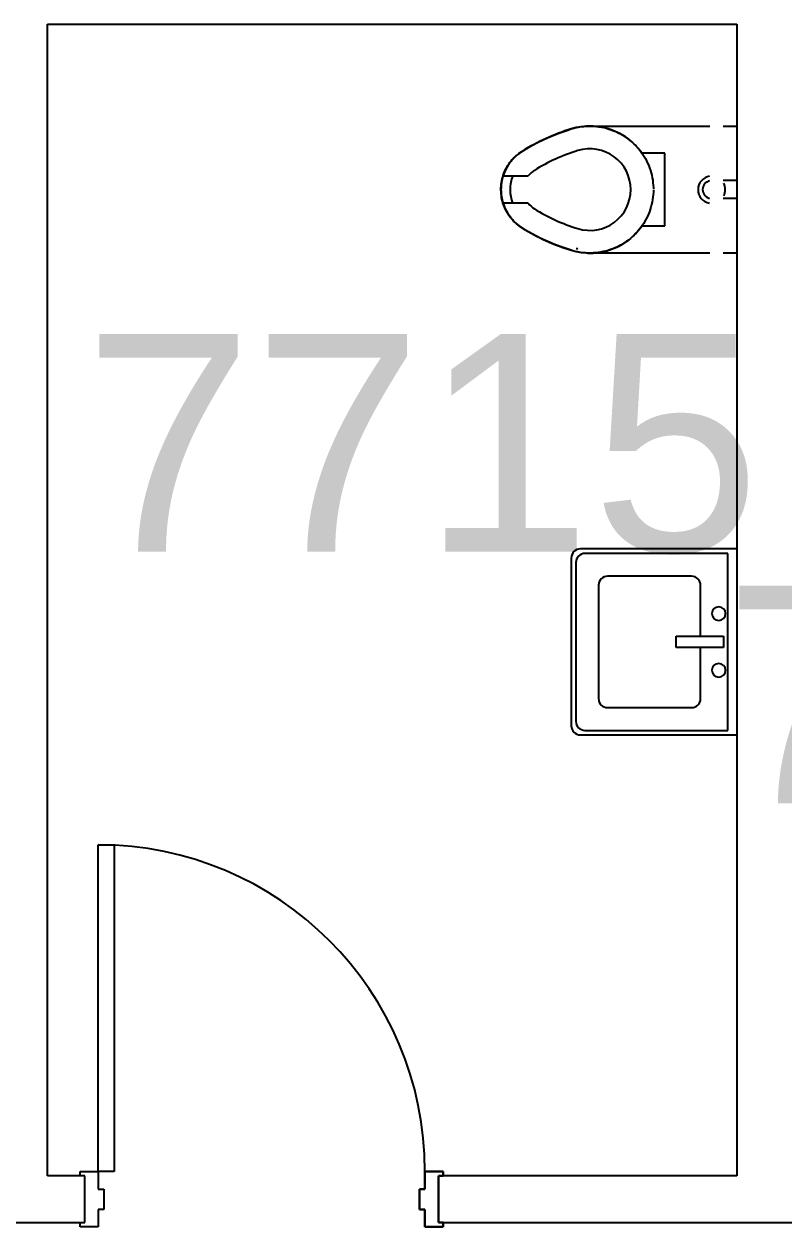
# Model space of a CAD drawing. Header units: inches. Extents: x -59 to 5673, y -29 to 4299.
# Drawn here: x 1257 to 1340.8, y 3466.6 to 3599.2 of the extents above; entities that cross this region are included whole.
import ezdxf

# ---------------------------------------------------------------- set-up
doc = ezdxf.new("R2010")
doc.units = ezdxf.units.IN
doc.header["$LTSCALE"] = 96
doc.header["$MEASUREMENT"] = 0
for name, color, linetype in [('A-ANNO-ROOM', 4, 'Continuous'), ('A-DOOR', 2, 'Continuous'), ('A-FLOR-PFIX', 2, 'Continuous'), ('A-WALL-FULL', 6, 'Continuous')]:
    doc.layers.add(name, color=color, linetype=linetype)
doc.styles.add('ARIAL', font='arial.ttf')

msp = doc.modelspace()

# ---------------------------------------------------------------- linework, layer by layer
at = {"layer": 'A-DOOR'}
for p, q in [((1265.2, 3508.7), (1266.95, 3508.7)), ((1265.2, 3472.7), (1265.2, 3508.7)), ((1266.95, 3508.7), (1266.95, 3472.7)), ((1263.2, 3472.2), (1263.2, 3472.7)), ((1263.2, 3472.7), (1265.2, 3472.7)), ((1263.2, 3472.7), (1265.2, 3472.7)), ((1263.2, 3472.2), (1263.2, 3472.7)), ((1263.7, 3472.2), (1263.2, 3472.2)), ((1263.7, 3467.08), (1263.7, 3472.2)), ((1266.95, 3472.7), (1265.2, 3472.7)), ((1265.2, 3472.7), (1265.2, 3470.76)), ((1265.2, 3472.7), (1265.2, 3470.76)), ((1301.2, 3472.7), (1301.2, 3470.76)), ((1303.2, 3472.7), (1301.2, 3472.7)), ((1301.2, 3472.7), (1303.2, 3472.7)), ((1301.2, 3470.76), (1301.2, 3472.7)), ((1302.7, 3472.2), (1303.2, 3472.2)), ((1302.7, 3467.08), (1302.7, 3472.2)), ((1302.7, 3472.2), (1302.7, 3467.08)), ((1303.2, 3472.2), (1302.7, 3472.2)), ((1303.2, 3472.2), (1303.2, 3472.7)), ((1303.2, 3472.7), (1303.2, 3472.2)), ((1265.2, 3470.76), (1265.82, 3470.76)), ((1265.2, 3470.76), (1265.82, 3470.76)), ((1265.82, 3470.76), (1265.82, 3468.51)), ((1265.82, 3470.76), (1265.82, 3468.51)), ((1300.58, 3470.76), (1300.58, 3468.51)), ((1301.2, 3470.76), (1300.58, 3470.76)), ((1300.58, 3470.76), (1301.2, 3470.76)), ((1300.58, 3468.51), (1300.58, 3470.76)), ((1265.2, 3468.51), (1265.2, 3466.58)), ((1265.82, 3468.51), (1265.2, 3468.51)), ((1265.2, 3468.51), (1265.2, 3466.58)), ((1265.82, 3468.51), (1265.2, 3468.51)), ((1300.58, 3468.51), (1301.2, 3468.51)), ((1301.2, 3468.51), (1300.58, 3468.51)), ((1301.2, 3468.51), (1301.2, 3466.58)), ((1301.2, 3466.58), (1301.2, 3468.51)), ((1263.2, 3466.58), (1263.2, 3467.08)), ((1263.2, 3467.08), (1263.7, 3467.08)), ((1263.2, 3466.58), (1263.2, 3467.08)), ((1303.2, 3467.08), (1302.7, 3467.08)), ((1302.7, 3467.08), (1303.2, 3467.08)), ((1303.2, 3466.58), (1303.2, 3467.08)), ((1303.2, 3467.08), (1303.2, 3466.58)), ((1265.2, 3466.58), (1263.2, 3466.58)), ((1265.2, 3466.58), (1263.2, 3466.58)), ((1301.2, 3466.58), (1303.2, 3466.58)), ((1303.2, 3466.58), (1301.2, 3466.58))]:
    msp.add_line(p, q, dxfattribs=at)
msp.add_arc((1265.2, 3472.7), 36, 0, 90, dxfattribs=at)
msp.add_arc((1265.2, 3472.7), 36, 0, 90, dxfattribs=at)
at = {"layer": 'A-FLOR-PFIX'}
for p, q in [((1316.07, 3587.22), (1316.94, 3587.52)), ((1316.94, 3587.52), (1317.32, 3587.64)), ((1317.32, 3587.64), (1317.59, 3587.72)), ((1317.59, 3587.72), (1317.87, 3587.79)), ((1317.87, 3587.79), (1318.14, 3587.84)), ((1318.14, 3587.84), (1318.42, 3587.89)), ((1318.42, 3587.89), (1318.7, 3587.92)), ((1318.7, 3587.92), (1318.97, 3587.94)), ((1318.97, 3587.94), (1319.25, 3587.95)), ((1319.25, 3587.95), (1319.53, 3587.95)), ((1319.38, 3587.95), (1332.58, 3587.95)), ((1319.53, 3587.95), (1319.81, 3587.94)), ((1319.81, 3587.94), (1320.09, 3587.91)), ((1320.09, 3587.91), (1320.37, 3587.88)), ((1320.37, 3587.88), (1320.65, 3587.83)), ((1320.65, 3587.83), (1320.92, 3587.78)), ((1320.92, 3587.78), (1321.19, 3587.71)), ((1321.19, 3587.71), (1321.46, 3587.63)), ((1321.46, 3587.63), (1321.73, 3587.54)), ((1321.73, 3587.54), (1321.99, 3587.44)), ((1334.08, 3587.95), (1335.58, 3587.95)), ((1313.54, 3586.11), (1314.37, 3586.51)), ((1314.37, 3586.51), (1315.21, 3586.88)), ((1315.21, 3586.88), (1316.07, 3587.22)), ((1321.99, 3587.44), (1322.25, 3587.34)), ((1322.25, 3587.34), (1322.5, 3587.22)), ((1322.5, 3587.22), (1322.75, 3587.09)), ((1322.75, 3587.09), (1322.99, 3586.95)), ((1322.99, 3586.95), (1323.23, 3586.8)), ((1323.23, 3586.8), (1323.46, 3586.64)), ((1323.46, 3586.64), (1323.68, 3586.47)), ((1323.68, 3586.47), (1323.9, 3586.29)), ((1323.9, 3586.29), (1324.11, 3586.11)), ((1311.39, 3584.8), (1311.55, 3584.93)), ((1311.55, 3584.93), (1311.71, 3585.05)), ((1311.71, 3585.05), (1311.88, 3585.16)), ((1311.88, 3585.16), (1311.94, 3585.2)), ((1311.94, 3585.2), (1312.73, 3585.67)), ((1312.73, 3585.67), (1313.54, 3586.11)), ((1324.11, 3586.11), (1324.31, 3585.91)), ((1324.31, 3585.91), (1324.51, 3585.71)), ((1324.51, 3585.71), (1324.69, 3585.5)), ((1324.69, 3585.5), (1324.87, 3585.29)), ((1324.87, 3585.29), (1325.04, 3585.06)), ((1325.04, 3585.06), (1325.2, 3584.83)), ((1327.63, 3584.95), (1325.12, 3584.95)), ((1325.2, 3584.83), (1325.35, 3584.6)), ((1327.63, 3576.95), (1327.63, 3584.95)), ((1310.24, 3583.44), (1310.34, 3583.61)), ((1310.34, 3583.61), (1310.45, 3583.77)), ((1310.45, 3583.77), (1310.57, 3583.94)), ((1310.57, 3583.94), (1310.69, 3584.1)), ((1310.69, 3584.1), (1310.82, 3584.25)), ((1310.82, 3584.25), (1310.95, 3584.4)), ((1310.95, 3584.4), (1311.09, 3584.54)), ((1311.09, 3584.54), (1311.24, 3584.67)), ((1311.24, 3584.67), (1311.39, 3584.8)), ((1325.35, 3584.6), (1325.49, 3584.36)), ((1325.49, 3584.36), (1325.62, 3584.11)), ((1325.62, 3584.11), (1325.74, 3583.86)), ((1325.74, 3583.86), (1325.86, 3583.6)), ((1325.86, 3583.6), (1325.96, 3583.34)), ((1309.72, 3582.14), (1309.77, 3582.33)), ((1309.77, 3582.33), (1309.83, 3582.52)), ((1309.81, 3582.45), (1312.58, 3582.45)), ((1309.83, 3582.52), (1309.9, 3582.71)), ((1309.9, 3582.71), (1309.97, 3582.9)), ((1309.97, 3582.9), (1310.05, 3583.08)), ((1310.05, 3583.08), (1310.14, 3583.26)), ((1310.14, 3583.26), (1310.24, 3583.44)), ((1325.96, 3583.34), (1326.05, 3583.07)), ((1326.05, 3583.07), (1326.13, 3582.81)), ((1326.13, 3582.81), (1326.19, 3582.53)), ((1326.19, 3582.53), (1326.25, 3582.26)), ((1326.25, 3582.26), (1326.3, 3581.98)), ((1309.58, 3581.15), (1309.59, 3581.35)), ((1309.58, 3580.95), (1309.58, 3581.15)), ((1309.58, 3580.87), (1309.58, 3580.95)), ((1309.59, 3580.67), (1309.58, 3580.87)), ((1309.59, 3581.35), (1309.61, 3581.55)), ((1309.61, 3581.55), (1309.64, 3581.75)), ((1309.64, 3581.75), (1309.68, 3581.94)), ((1309.68, 3581.94), (1309.72, 3582.14)), ((1326.3, 3581.98), (1326.33, 3581.71)), ((1326.33, 3581.71), (1326.36, 3581.43)), ((1326.36, 3581.43), (1326.37, 3581.15)), ((1326.37, 3581.15), (1326.37, 3581.01)), ((1326.37, 3580.87), (1326.37, 3580.67)), ((1335.58, 3581.95), (1334.07, 3581.95)), ((1309.6, 3580.47), (1309.59, 3580.67)), ((1309.62, 3580.27), (1309.6, 3580.47)), ((1309.65, 3580.08), (1309.62, 3580.27)), ((1309.69, 3579.88), (1309.65, 3580.08)), ((1309.74, 3579.69), (1309.69, 3579.88)), ((1309.79, 3579.49), (1309.74, 3579.69)), ((1326.24, 3579.56), (1326.18, 3579.29)), ((1326.29, 3579.84), (1326.24, 3579.56)), ((1326.33, 3580.11), (1326.29, 3579.84)), ((1326.35, 3580.39), (1326.33, 3580.11)), ((1326.37, 3580.67), (1326.35, 3580.39)), ((1335.58, 3579.95), (1334.07, 3579.95)), ((1309.86, 3579.3), (1309.79, 3579.49)), ((1312.58, 3579.45), (1309.81, 3579.45)), ((1309.93, 3579.12), (1309.86, 3579.3)), ((1310, 3578.93), (1309.93, 3579.12)), ((1310.09, 3578.75), (1310, 3578.93)), ((1310.18, 3578.57), (1310.09, 3578.75)), ((1310.28, 3578.4), (1310.18, 3578.57)), ((1310.38, 3578.23), (1310.28, 3578.4)), ((1310.5, 3578.06), (1310.38, 3578.23)), ((1325.82, 3578.23), (1325.71, 3577.97)), ((1325.93, 3578.49), (1325.82, 3578.23)), ((1326.02, 3578.75), (1325.93, 3578.49)), ((1326.1, 3579.02), (1326.02, 3578.75)), ((1326.18, 3579.29), (1326.1, 3579.02)), ((1310.61, 3577.9), (1310.5, 3578.06)), ((1310.74, 3577.75), (1310.61, 3577.9)), ((1310.87, 3577.6), (1310.74, 3577.75)), ((1311.01, 3577.45), (1310.87, 3577.6)), ((1311.15, 3577.31), (1311.01, 3577.45)), ((1311.3, 3577.18), (1311.15, 3577.31)), ((1311.45, 3577.05), (1311.3, 3577.18)), ((1311.61, 3576.93), (1311.45, 3577.05)), ((1311.78, 3576.81), (1311.61, 3576.93)), ((1325.15, 3577), (1324.99, 3576.77)), ((1325.12, 3576.95), (1327.63, 3576.95)), ((1325.31, 3577.23), (1325.15, 3577)), ((1325.45, 3577.47), (1325.31, 3577.23)), ((1325.58, 3577.72), (1325.45, 3577.47)), ((1325.71, 3577.97), (1325.58, 3577.72)), ((1311.94, 3576.7), (1311.78, 3576.81)), ((1312.29, 3576.49), (1311.94, 3576.7)), ((1313.09, 3576.04), (1312.29, 3576.49)), ((1313.91, 3575.61), (1313.09, 3576.04)), ((1314.74, 3575.22), (1313.91, 3575.61)), ((1323.84, 3575.56), (1323.62, 3575.38)), ((1324.05, 3575.74), (1323.84, 3575.56)), ((1324.25, 3575.93), (1324.05, 3575.74)), ((1324.45, 3576.13), (1324.25, 3575.93)), ((1324.64, 3576.34), (1324.45, 3576.13)), ((1324.82, 3576.55), (1324.64, 3576.34)), ((1324.99, 3576.77), (1324.82, 3576.55)), ((1315.59, 3574.87), (1314.74, 3575.22)), ((1316.45, 3574.55), (1315.59, 3574.87)), ((1317.32, 3574.26), (1316.45, 3574.55)), ((1317.51, 3574.2), (1317.32, 3574.26)), ((1321.38, 3574.25), (1321.11, 3574.17)), ((1321.65, 3574.33), (1321.38, 3574.25)), ((1321.91, 3574.43), (1321.65, 3574.33)), ((1322.17, 3574.53), (1321.91, 3574.43)), ((1322.43, 3574.65), (1322.17, 3574.53)), ((1322.68, 3574.78), (1322.43, 3574.65)), ((1322.92, 3574.91), (1322.68, 3574.78)), ((1323.16, 3575.06), (1322.92, 3574.91)), ((1323.39, 3575.22), (1323.16, 3575.06)), ((1323.62, 3575.38), (1323.39, 3575.22)), ((1317.79, 3574.13), (1317.51, 3574.2)), ((1318.06, 3574.08), (1317.79, 3574.13)), ((1318.34, 3574.03), (1318.06, 3574.08)), ((1318.61, 3573.99), (1318.34, 3574.03)), ((1318.89, 3573.97), (1318.61, 3573.99)), ((1319.17, 3573.95), (1318.89, 3573.97)), ((1319.45, 3573.95), (1319.17, 3573.95)), ((1332.58, 3573.95), (1319.38, 3573.95)), ((1319.73, 3573.96), (1319.45, 3573.95)), ((1320.01, 3573.98), (1319.73, 3573.96)), ((1320.29, 3574.01), (1320.01, 3573.98)), ((1320.57, 3574.05), (1320.29, 3574.01)), ((1320.84, 3574.11), (1320.57, 3574.05)), ((1321.11, 3574.17), (1320.84, 3574.11)), ((1335.58, 3573.95), (1334.08, 3573.95)), ((1335.58, 3541.33), (1318.33, 3541.33)), ((1317.33, 3540.33), (1317.33, 3521.83)), ((1317.83, 3539.83), (1317.83, 3522.33)), ((1334.58, 3540.83), (1318.83, 3540.83)), ((1334.58, 3521.33), (1334.58, 3540.83)), ((1320.33, 3537.33), (1320.33, 3524.83)), ((1330.58, 3538.33), (1321.33, 3538.33)), ((1331.58, 3531.7), (1331.58, 3537.33)), ((1328.9, 3531.7), (1334.12, 3531.7)), ((1328.9, 3530.45), (1328.9, 3531.7)), ((1334.12, 3530.45), (1328.9, 3530.45)), ((1331.58, 3524.83), (1331.58, 3530.45)), ((1334.12, 3531.7), (1334.12, 3530.45)), ((1321.33, 3523.83), (1330.58, 3523.83)), ((1318.83, 3521.33), (1334.58, 3521.33)), ((1318.33, 3520.83), (1335.58, 3520.83))]:
    msp.add_line(p, q, dxfattribs=at)
for centre, radius, start, end in [((1324.06, 3565.65), 23, 107.0353, 121.8005), ((1319.38, 3580.95), 7, 34.8499, 107.0353), ((1319.38, 3580.95), 7, 87.2136, 92.1628), ((1319.38, 3580.95), 7, 71.3562, 77.2878), ((1319.38, 3580.95), 7, 56.0654, 62.41), ((1314.58, 3580.95), 5, 121.8005, 162.5424), ((1324.06, 3565.65), 20.5, 107.0353, 121.8005), ((1319.38, 3580.95), 4.5, 0, 107.0353), ((1319.38, 3580.95), 7, 40.9635, 47.5291), ((1314.58, 3580.95), 5, 136.3503, 140.5574), ((1314.58, 3580.95), 5, 162.4315, 180), ((1314.58, 3580.95), 5, 149.9619, 155.5628), ((1314.58, 3580.95), 4, 157.7775, 180), ((1314.58, 3580.95), 2.5, 121.8005, 143.1301), ((1332.8, 3580.95), 1.5, 98.8268, 260.8938), ((1314.58, 3580.95), 5, 180, 197.5685), ((1314.58, 3580.95), 4, 180, 202.2225), ((1319.38, 3580.95), 4.5, 252.9647, 0), ((1332.8, 3580.95), 0.996, 103.5158, 256.577), ((1332.8, 3580.95), 1.5, 332.1161, 27.8839), ((1314.58, 3580.95), 5, 197.4576, 238.1995), ((1314.58, 3580.95), 5, 204.4372, 210.0381), ((1314.58, 3580.95), 2.5, 216.8699, 238.1995), ((1324.06, 3596.25), 20.5, 238.1995, 252.9647), ((1314.58, 3580.95), 5, 219.4426, 223.6497), ((1319.38, 3580.95), 7, 252.9647, 325.1501), ((1324.06, 3596.25), 23, 238.1995, 252.9647), ((1319.38, 3580.95), 7, 312.4709, 319.0365), ((1317.87, 3574.95), 0.5, 270, 290), ((1319.38, 3580.95), 7, 282.7122, 288.6438), ((1319.38, 3580.95), 7, 297.59, 303.9346), ((1319.38, 3580.95), 7, 267.8372, 272.7864), ((1318.33, 3540.33), 1, 90, 180), ((1318.83, 3539.83), 1, 90, 180), ((1321.33, 3537.33), 1, 90, 180), ((1330.58, 3537.33), 1, 0, 90), ((1333.58, 3534.2), 0.75, 90, 270), ((1333.58, 3534.2), 0.75, 270, 90), ((1333.58, 3527.95), 0.75, 90, 270), ((1333.58, 3527.95), 0.75, 270, 90), ((1321.33, 3524.83), 1, 180, 270), ((1330.58, 3524.83), 1, 270, 0), ((1318.33, 3521.83), 1, 180, 270), ((1318.83, 3522.33), 1, 180, 270)]:
    msp.add_arc(centre, radius, start, end, dxfattribs=at)
at = {"layer": 'A-WALL-FULL'}
for p, q in [((1259.58, 3599.2), (1335.58, 3599.2)), ((1259.58, 3472.2), (1259.58, 3599.2)), ((1335.58, 3599.2), (1335.58, 3472.2)), ((1263.7, 3472.2), (1259.58, 3472.2)), ((1263.7, 3467.08), (1263.7, 3472.2)), ((1335.58, 3472.2), (1302.7, 3472.2)), ((1302.7, 3472.2), (1302.7, 3467.08)), ((1116.45, 3467.08), (1263.7, 3467.08)), ((1302.7, 3467.08), (1360.2, 3467.08)), ((1335.58, 3467.08), (1360.2, 3467.08))]:
    msp.add_line(p, q, dxfattribs=at)

# ---------------------------------------------------------------- texts
at = {"layer": 'A-ANNO-ROOM', "style": 'ARIAL'}
for s, p in [('7715', (1263.61, 3541.04)), ('7714', (1334.13, 3513.27))]:
    msp.add_text(s, height=24, dxfattribs=at).set_placement(p)

doc.saveas('drawing.dxf')
